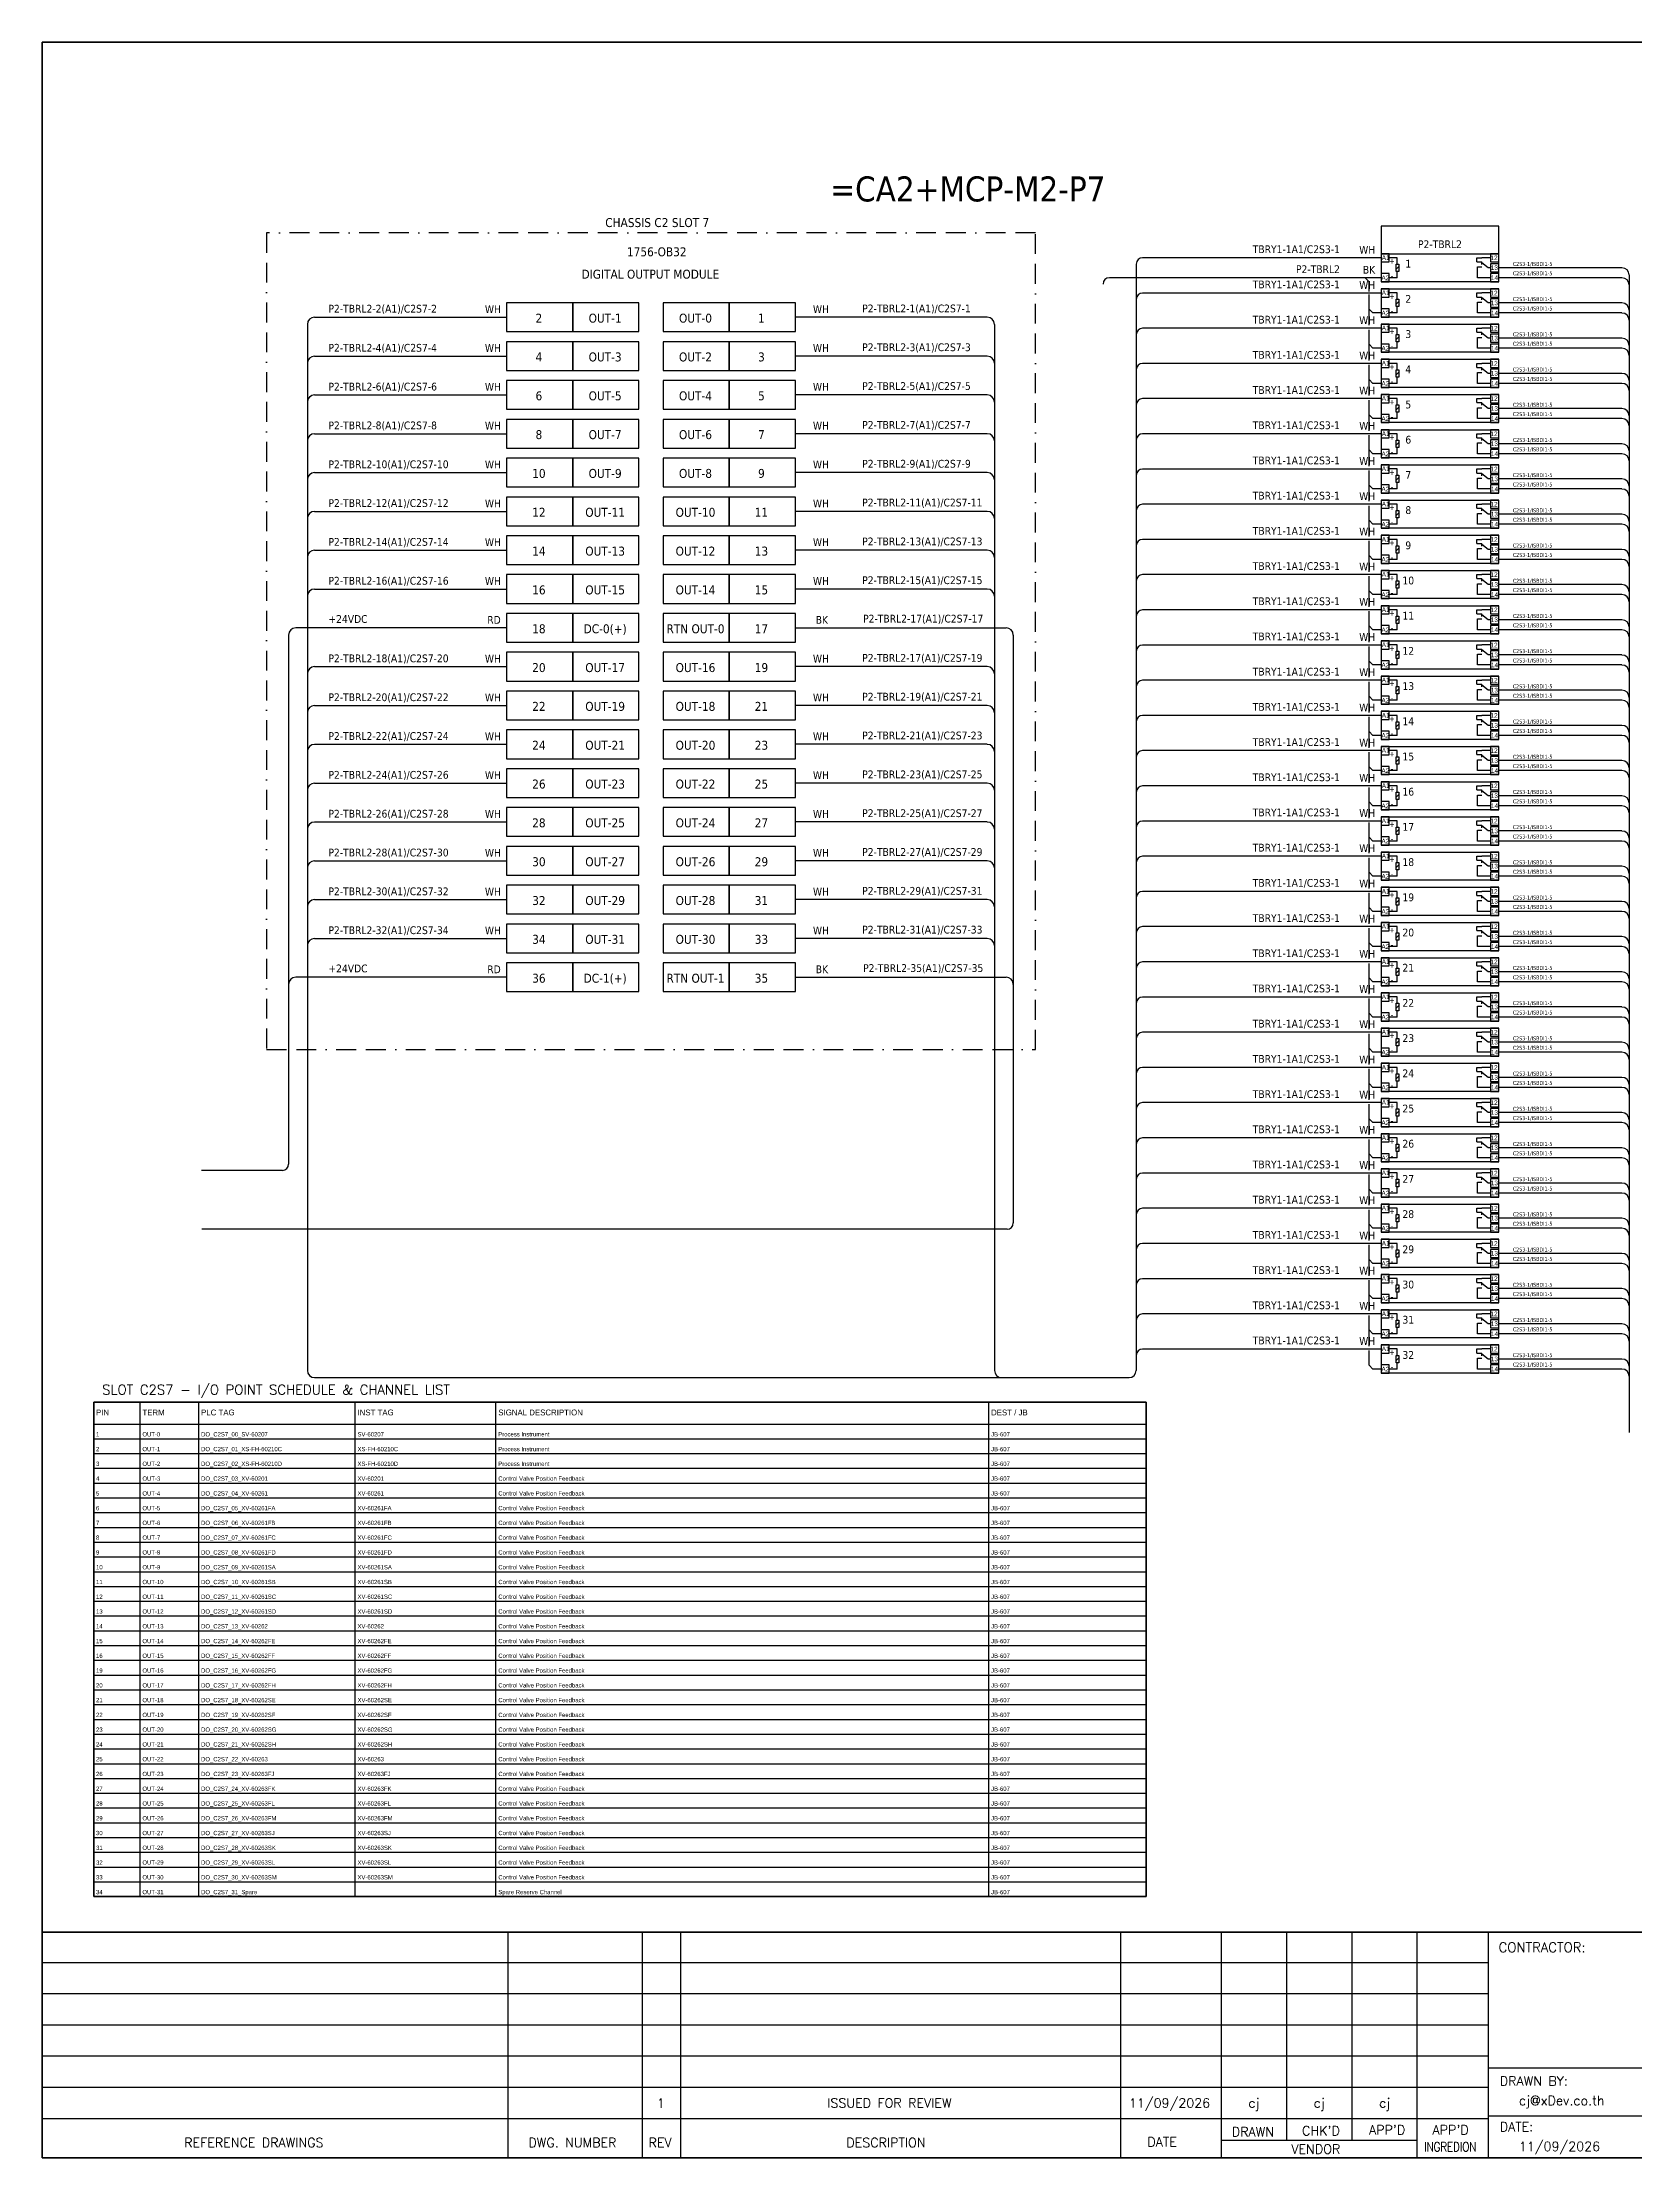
# Model space of a CAD drawing. Header units: metres. Extents: x 0 to 63893, y 0 to 18205.
# Drawn here: x 35000 to 37037, y 10800 to 13504 of the extents above; entities that cross this region are included whole.
import ezdxf
from ezdxf.enums import TextEntityAlignment as Align

# ---------------------------------------------------------------- set-up
doc = ezdxf.new("R2010")
doc.units = ezdxf.units.M
doc.linetypes.add('BORDERX2', pattern=[88.9, 25.4, -12.7, 25.4, -12.7, 0, -12.7])
for name, color, linetype in [('GT_1', 9, 'Continuous'), ('HELPPOINT', 7, 'Continuous'), ('MEMBER', 7, 'Continuous'), ('x01001-FrameArea', 2, 'BORDERX2')]:
    doc.layers.add(name, color=color, linetype=linetype)
doc.layers.add('IE-EQUIP', color=253, linetype='Continuous', lineweight=25)
doc.layers.add('IE-WIRE', color=7, linetype='Continuous', lineweight=25)
doc.styles.add('HTX11', font='O8111901')
doc.styles.add('ROMANS', font='romans.shx', dxfattribs={"width": 0.85, "height": 25})
doc.styles.add('Tahoma', font='txt')

# ---------------------------------------------------------------- blocks, each defined once
blk = doc.blocks.new('xRY-SPDT-1')
at = {"color": 1, "ltscale": 25.4}
for p, q in [((0, 0), (0, -10.5)), ((10.4, 0), (0, 0)), ((0, 0), (150.3, 0)), ((0, 0), (0, -36)), ((10.4, -10.5), (10.4, 0)), ((140, 0), (140, -10.5)), ((150.3, 0), (140, 0)), ((150.3, -36), (150.3, 0)), ((150.3, -10.5), (150.3, 0)), ((150.3, -36), (150.3, 0)), ((0, -10.5), (10.4, -10.5)), ((0, -25.5), (0, -36)), ((10.4, -25.5), (0, -25.5)), ((20.7, -5.2), (10.4, -5.2)), ((10.4, -36), (10.4, -25.5)), ((22.8, -16.3), (19.4, -19.7)), ((20.7, -13.3), (20.7, -5.2)), ((20.7, -30.8), (20.7, -22.7)), ((122.2, -10.4), (122.2, -5.2)), ((122.2, -5.2), (128.9, -5.2)), ((122.2, -10.4), (128.9, -10.4)), ((123.2, -30.8), (123.2, -17)), ((123.2, -17), (128.9, -17)), ((140, -5.2), (128.9, -5.2)), ((128.9, -13.8), (128.9, -10.4)), ((136.9, -18), (128.9, -11.6)), ((140, -18), (136.9, -18)), ((140, -10.5), (150.3, -10.5)), ((140, -12.8), (140, -23.3)), ((150.3, -12.8), (140, -12.8)), ((140, -23.3), (150.3, -23.3)), ((140, -25.5), (140, -36)), ((150.3, -25.5), (140, -25.5)), ((150.3, -23.3), (150.3, -12.8)), ((150.3, -36), (150.3, -25.5)), ((0, -36), (10.4, -36)), ((150.3, -36), (0, -36)), ((20.7, -30.8), (10.4, -30.8)), ((140, -30.8), (123.2, -30.8)), ((140, -36), (150.3, -36))]:
    blk.add_line(p, q, dxfattribs=at)
blk.add_lwpolyline([(22.8, -22.7), (19.4, -22.7), (19.4, -13.3), (22.8, -13.3)], close=True, dxfattribs=at)
at = {"color": 1}
for s, p in [('A1', (5.8, -5)), ('12', (144.4, -5.3)), ('13', (144.8, -17.9)), ('A2', (5.4, -30.9)), ('14', (145, -30.8))]:
    blk.add_text(s, height=5.91, dxfattribs=at).set_placement(p, align=Align.MIDDLE_CENTER)
at = {"color": 1, "style": 'Tahoma'}
for s, p in [('+', (13.9, -9.3)), ('+', (13.9, -9.3)), ('-', (13.9, -28.2))]:
    blk.add_text(s, height=6.84, dxfattribs=at).set_placement(p, align=Align.MIDDLE_CENTER)
blk = doc.blocks.new('*U222')
at = {"layer": 'x01001-FrameArea'}
blk.add_blockref('xRY-SPDT-1', (-75.2, 18), dxfattribs=at)
blk = doc.blocks.new('*U232')
at = {"layer": 'x01001-FrameArea', "color": 0, "linetype": 'ByBlock', "lineweight": -2, "transparency": 16777216}
for p in [(0, 0), (0, -45), (0, -90), (0, -135), (0, -180), (0, -225), (0, -270), (0, -315), (0, -360), (0, -405), (0, -450), (0, -495), (0, -540), (0, -585), (0, -630), (0, -675), (0, -720), (0, -765), (0, -810), (0, -855), (0, -900), (0, -945), (0, -990), (0, -1035), (0, -1080), (0, -1125), (0, -1170), (0, -1215), (0, -1260), (0, -1305), (0, -1350), (0, -1395)]:
    blk.add_blockref('*U222', p, dxfattribs=at)
blk = doc.blocks.new('*U322')
at = {"color": 4, "style": 'Tahoma'}
for s, height, p in [('TBRY1-1A1/C2S3-1', 9.949, (36.2, -4.1)), ('WH', 9.95, (81.3, -4.8))]:
    blk.add_text(s, height=height, dxfattribs=at).set_placement(p, align=Align.RIGHT)
blk = doc.blocks.new('*U332')
at = {"layer": 'x01001-FrameArea', "color": 0, "linetype": 'ByBlock', "lineweight": -2, "transparency": 16777216}
for p in [(0, 0), (0, -45), (0, -90), (0, -135), (0, -180), (0, -225), (0, -270), (0, -315), (0, -360), (0, -405), (0, -450), (0, -495), (0, -540), (0, -585), (0, -630), (0, -675), (0, -720), (0, -765), (0, -810), (0, -855), (0, -900), (0, -945), (0, -990), (0, -1035), (0, -1080), (0, -1125), (0, -1170), (0, -1215), (0, -1260), (0, -1305), (0, -1350), (0, -1395)]:
    blk.add_blockref('*U322', p, dxfattribs=at)
blk = doc.blocks.new('*U362')
at = {"layer": 'IE-WIRE', "color": 4, "ltscale": 25.4}
for p, q in [((74.2, 7.2), (-83.4, 7.2)), ((74.2, -5.6), (-83.4, -5.6))]:
    blk.add_line(p, q, dxfattribs=at)
for centre in [(74.2, -2), (74.2, -14.8)]:
    blk.add_arc(centre, 9.17, 0, 90, dxfattribs=at)
at = {"color": 4, "style": 'Tahoma'}
for p in [(-65.4, 9.6), (-65.4, -2.4)]:
    blk.add_text('C2S3-1/ISBDI1-5', height=4.974, dxfattribs=at).set_placement(p)
blk = doc.blocks.new('*U372')
at = {"layer": 'x01001-FrameArea', "color": 0, "linetype": 'ByBlock', "lineweight": -2, "transparency": 16777216}
for p in [(0, 0), (0, -45), (0, -90), (0, -135), (0, -180), (0, -225), (0, -270), (0, -315), (0, -360), (0, -405), (0, -450), (0, -495), (0, -540), (0, -585), (0, -630), (0, -675), (0, -720), (0, -765), (0, -810), (0, -855), (0, -900), (0, -945), (0, -990), (0, -1035), (0, -1080), (0, -1125), (0, -1170), (0, -1215), (0, -1260), (0, -1305), (0, -1350), (0, -1395)]:
    blk.add_blockref('*U362', p, dxfattribs=at)
blk = doc.blocks.new('BLK_C2S7')
for p, q in [((1691.3, 2403.2), (1696.3, 2398.2)), ((1696.3, 2385.8), (1696.3, 2398.2)), ((1696.3, 2342.5), (1696.3, 2381.8)), ((1701.3, 2358.2), (1696.3, 2363.2)), ((1711.7, 2358.2), (1701.3, 2358.2)), ((1696.3, 2297.5), (1696.3, 2336.8)), ((1701.3, 2313.2), (1696.3, 2318.2)), ((1711.7, 2313.2), (1701.3, 2313.2)), ((1696.3, 2252.5), (1696.3, 2291.8)), ((1701.3, 2268.2), (1696.3, 2273.2)), ((1696.3, 2207.5), (1696.3, 2246.8)), ((1711.7, 2268.2), (1701.3, 2268.2)), ((1701.3, 2223.2), (1696.3, 2228.2)), ((1711.7, 2223.2), (1701.3, 2223.2)), ((1696.3, 2162.5), (1696.3, 2201.8)), ((1701.3, 2178.2), (1696.3, 2183.2)), ((1711.7, 2178.2), (1701.3, 2178.2)), ((1696.3, 2117.5), (1696.3, 2156.8)), ((1701.3, 2133.2), (1696.3, 2138.2)), ((1696.3, 2072.5), (1696.3, 2111.8)), ((1711.7, 2133.2), (1701.3, 2133.2)), ((1701.3, 2088.2), (1696.3, 2093.2)), ((1711.7, 2088.2), (1701.3, 2088.2)), ((1696.3, 2027.5), (1696.3, 2066.8)), ((1701.3, 2043.2), (1696.3, 2048.2)), ((1711.7, 2043.2), (1701.3, 2043.2)), ((1696.3, 1982.5), (1696.3, 2021.8)), ((1701.3, 1998.2), (1696.3, 2003.2)), ((1696.3, 1937.5), (1696.3, 1976.8)), ((1711.7, 1998.2), (1701.3, 1998.2)), ((1701.3, 1953.2), (1696.3, 1958.2)), ((1711.7, 1953.2), (1701.3, 1953.2)), ((1696.3, 1892.5), (1696.3, 1931.8)), ((1701.3, 1908.2), (1696.3, 1913.2)), ((1711.7, 1908.2), (1701.3, 1908.2)), ((1696.3, 1847.5), (1696.3, 1886.8)), ((1701.3, 1863.2), (1696.3, 1868.2)), ((1696.3, 1802.5), (1696.3, 1841.8)), ((1711.7, 1863.2), (1701.3, 1863.2)), ((1701.3, 1818.2), (1696.3, 1823.2)), ((1711.7, 1818.2), (1701.3, 1818.2)), ((1696.3, 1757.5), (1696.3, 1796.8)), ((1701.3, 1773.2), (1696.3, 1778.2)), ((1711.7, 1773.2), (1701.3, 1773.2)), ((1696.3, 1712.5), (1696.3, 1751.8)), ((1701.3, 1728.2), (1696.3, 1733.2)), ((1696.3, 1667.5), (1696.3, 1706.8)), ((1711.7, 1728.2), (1701.3, 1728.2)), ((1701.3, 1683.2), (1696.3, 1688.2)), ((1711.7, 1683.2), (1701.3, 1683.2)), ((1696.3, 1622.5), (1696.3, 1661.8)), ((1701.3, 1638.2), (1696.3, 1643.2)), ((1711.7, 1638.2), (1701.3, 1638.2)), ((1696.3, 1577.5), (1696.3, 1616.8)), ((1701.3, 1593.2), (1696.3, 1598.2)), ((1696.3, 1532.5), (1696.3, 1571.8)), ((1711.7, 1593.2), (1701.3, 1593.2)), ((1701.3, 1548.2), (1696.3, 1553.2)), ((1711.7, 1548.2), (1701.3, 1548.2)), ((1696.3, 1487.5), (1696.3, 1526.8)), ((1701.3, 1503.2), (1696.3, 1508.2)), ((1711.7, 1503.2), (1701.3, 1503.2)), ((1696.3, 1442.5), (1696.3, 1481.8)), ((1701.3, 1458.2), (1696.3, 1463.2)), ((1696.3, 1397.5), (1696.3, 1436.8)), ((1711.7, 1458.2), (1701.3, 1458.2)), ((1701.3, 1413.2), (1696.3, 1418.2)), ((1711.7, 1413.2), (1701.3, 1413.2)), ((1696.3, 1352.5), (1696.3, 1391.8)), ((1701.3, 1368.2), (1696.3, 1373.2)), ((1711.7, 1368.2), (1701.3, 1368.2)), ((1696.3, 1307.5), (1696.3, 1346.8)), ((1701.3, 1323.2), (1696.3, 1328.2)), ((1696.3, 1262.5), (1696.3, 1301.8)), ((1711.7, 1323.2), (1701.3, 1323.2)), ((1701.3, 1278.2), (1696.3, 1283.2)), ((1711.7, 1278.2), (1701.3, 1278.2)), ((1696.3, 1217.5), (1696.3, 1256.8)), ((1701.3, 1233.2), (1696.3, 1238.2)), ((1711.7, 1233.2), (1701.3, 1233.2)), ((1696.3, 1172.5), (1696.3, 1211.8)), ((1701.3, 1188.2), (1696.3, 1193.2)), ((1696.3, 1127.5), (1696.3, 1166.8)), ((1711.7, 1188.2), (1701.3, 1188.2)), ((1701.3, 1143.2), (1696.3, 1148.2)), ((1711.7, 1143.2), (1701.3, 1143.2)), ((1696.3, 1082.5), (1696.3, 1121.8)), ((1701.3, 1098.2), (1696.3, 1103.2)), ((1711.7, 1098.2), (1701.3, 1098.2)), ((1696.3, 1037.5), (1696.3, 1076.8)), ((1701.3, 1053.2), (1696.3, 1058.2)), ((1696.3, 1013.2), (1696.3, 1031.8)), ((1711.7, 1053.2), (1701.3, 1053.2)), ((1701.3, 1008.2), (1696.3, 1013.2)), ((1711.7, 1008.2), (1701.3, 1008.2))]:
    blk.add_line(p, q)
at = {"color": 1, "ltscale": 25.4}
for p, q in [((593.4, 1955.7), (324, 1955.7)), ((314.9, 1946.5), (314.9, 1270))]:
    blk.add_line(p, q, dxfattribs=at)
at = {"color": 7}
for p, q in [((125, 333.8), (125, 965.9)), ((200, 333.8), (200, 965.9)), ((400, 333.8), (400, 965.9)), ((580, 333.8), (580, 965.9)), ((1210, 333.8), (1210, 965.9)), ((65.7, 937.9), (1411.5, 937.9))]:
    blk.add_line(p, q, dxfattribs=at)
at = {"color": 8}
for p, q in [((65.7, 919), (1411.5, 919)), ((65.7, 900.1), (1411.5, 900.1)), ((65.7, 881.3), (1411.5, 881.3)), ((65.7, 862.4), (1411.5, 862.4)), ((65.7, 843.5), (1411.5, 843.5)), ((65.7, 824.6), (1411.5, 824.6)), ((65.7, 805.8), (1411.5, 805.8)), ((65.7, 786.9), (1411.5, 786.9)), ((65.7, 768), (1411.5, 768)), ((65.7, 749.1), (1411.5, 749.1)), ((65.7, 730.2), (1411.5, 730.2)), ((65.7, 711.4), (1411.5, 711.4)), ((65.7, 692.5), (1411.5, 692.5)), ((65.7, 673.6), (1411.5, 673.6)), ((65.7, 654.7), (1411.5, 654.7)), ((65.7, 635.9), (1411.5, 635.9)), ((65.7, 617), (1411.5, 617)), ((65.7, 598.1), (1411.5, 598.1)), ((65.7, 579.2), (1411.5, 579.2)), ((65.7, 560.3), (1411.5, 560.3)), ((65.7, 541.5), (1411.5, 541.5)), ((65.7, 522.6), (1411.5, 522.6)), ((65.7, 503.7), (1411.5, 503.7)), ((65.7, 484.8), (1411.5, 484.8)), ((65.7, 465.9), (1411.5, 465.9)), ((65.7, 447.1), (1411.5, 447.1)), ((65.7, 428.2), (1411.5, 428.2)), ((65.7, 409.3), (1411.5, 409.3)), ((65.7, 390.4), (1411.5, 390.4)), ((65.7, 371.6), (1411.5, 371.6)), ((65.7, 352.7), (1411.5, 352.7))]:
    blk.add_line(p, q, dxfattribs=at)
at = {"color": 4, "ltscale": 25.4}
blk.add_lwpolyline([(1711.7, 2434), (1862, 2434), (1862, 2469.2), (1711.7, 2469.2)], close=True, dxfattribs=at)
blk.add_lwpolyline([(65.7, 965.9), (1411.5, 965.9), (1411.5, 333.8), (65.7, 333.8)], close=True)
at = {"color": 7}
blk.add_lwpolyline([(65.7, 333.8), (1411.5, 333.8), (1411.5, 965.9), (65.7, 965.9), (65.7, 333.8)], dxfattribs=at)
at = {"color": 1, "ltscale": 25.4}
blk.add_arc((324, 1946.5), 9.14, 90, 180, dxfattribs=at)
at = {"layer": 'GT_1', "color": 4}
for p, q in [((595.4, 0), (595.4, 288.2)), ((767.3, 0), (767.3, 288.2)), ((816.4, 0), (816.4, 288.2)), ((1379.1, 0), (1379.1, 288.2)), ((1507.4, 0), (1507.4, 288.2)), ((1591, 21.8), (1591, 288.2)), ((1674.5, 21.8), (1674.5, 288.2)), ((1757.8, 0), (1757.8, 288.2)), ((1848.8, 0), (1848.8, 288.2)), ((1848.8, 249.3), (0, 249.3)), ((1848.8, 209.5), (0, 209.5)), ((1848.8, 169.6), (0, 169.6)), ((1848.8, 129.7), (0, 129.7)), ((2635.8, 114.3), (1848.8, 114.3)), ((1848.8, 89.7), (0, 89.7)), ((1848.7, 49.8), (0, 49.8)), ((2635.8, 52.9), (1848.8, 52.9)), ((1757.8, 21.8), (1507.4, 21.8))]:
    blk.add_line(p, q, dxfattribs=at)
at = {"layer": 'HELPPOINT', "color": 4, "lineweight": 35}
for p, q in [((0, 0), (0, 2704.2)), ((0, 2704.2), (3893.3, 2704.2)), ((0, 0), (0, 2704.2)), ((0, 2704.2), (3893.3, 2704.2)), ((3893.3, 0), (0, 0)), ((3893.3, 0), (0, 0))]:
    blk.add_line(p, q, dxfattribs=at)
at = {"layer": 'IE-EQUIP', "linetype": 'Continuous', "ltscale": 25.4}
for points in [[(593.4, 2334.4), (678.1, 2334.4), (678.1, 2371.1), (593.4, 2371.1)], [(678.1, 2334.4), (762.7, 2334.4), (762.7, 2371.1), (678.1, 2371.1)], [(793.6, 2334.4), (878.2, 2334.4), (878.2, 2371.1), (793.6, 2371.1)], [(878.2, 2334.4), (962.9, 2334.4), (962.9, 2371.1), (878.2, 2371.1)], [(593.4, 2284.8), (678.1, 2284.8), (678.1, 2321.5), (593.4, 2321.5)], [(678.1, 2284.8), (762.7, 2284.8), (762.7, 2321.5), (678.1, 2321.5)], [(793.6, 2284.8), (878.2, 2284.8), (878.2, 2321.5), (793.6, 2321.5)], [(878.2, 2284.8), (962.9, 2284.8), (962.9, 2321.5), (878.2, 2321.5)], [(593.4, 2235.1), (678.1, 2235.1), (678.1, 2271.8), (593.4, 2271.8)], [(678.1, 2235.1), (762.7, 2235.1), (762.7, 2271.8), (678.1, 2271.8)], [(793.6, 2235.1), (878.2, 2235.1), (878.2, 2271.8), (793.6, 2271.8)], [(878.2, 2235.1), (962.9, 2235.1), (962.9, 2271.8), (878.2, 2271.8)], [(593.4, 2185.5), (678.1, 2185.5), (678.1, 2222.2), (593.4, 2222.2)], [(678.1, 2185.5), (762.7, 2185.5), (762.7, 2222.2), (678.1, 2222.2)], [(793.6, 2185.5), (878.2, 2185.5), (878.2, 2222.2), (793.6, 2222.2)], [(878.2, 2185.5), (962.9, 2185.5), (962.9, 2222.2), (878.2, 2222.2)], [(593.4, 2135.9), (678.1, 2135.9), (678.1, 2172.6), (593.4, 2172.6)], [(678.1, 2135.9), (762.7, 2135.9), (762.7, 2172.6), (678.1, 2172.6)], [(793.6, 2135.9), (878.2, 2135.9), (878.2, 2172.6), (793.6, 2172.6)], [(878.2, 2135.9), (962.9, 2135.9), (962.9, 2172.6), (878.2, 2172.6)], [(593.4, 2086.2), (678.1, 2086.2), (678.1, 2122.9), (593.4, 2122.9)], [(678.1, 2086.2), (762.7, 2086.2), (762.7, 2122.9), (678.1, 2122.9)], [(793.6, 2086.2), (878.2, 2086.2), (878.2, 2122.9), (793.6, 2122.9)], [(878.2, 2086.2), (962.9, 2086.2), (962.9, 2122.9), (878.2, 2122.9)], [(593.4, 2036.6), (678.1, 2036.6), (678.1, 2073.3), (593.4, 2073.3)], [(678.1, 2036.6), (762.7, 2036.6), (762.7, 2073.3), (678.1, 2073.3)], [(793.6, 2036.6), (878.2, 2036.6), (878.2, 2073.3), (793.6, 2073.3)], [(878.2, 2036.6), (962.9, 2036.6), (962.9, 2073.3), (878.2, 2073.3)], [(593.4, 1987), (678.1, 1987), (678.1, 2023.7), (593.4, 2023.7)], [(678.1, 1987), (762.7, 1987), (762.7, 2023.7), (678.1, 2023.7)], [(793.6, 1987), (878.2, 1987), (878.2, 2023.7), (793.6, 2023.7)], [(878.2, 1987), (962.9, 1987), (962.9, 2023.7), (878.2, 2023.7)], [(593.4, 1937.3), (678.1, 1937.3), (678.1, 1974), (593.4, 1974)], [(678.1, 1937.3), (762.7, 1937.3), (762.7, 1974), (678.1, 1974)], [(793.6, 1937.3), (878.2, 1937.3), (878.2, 1974), (793.6, 1974)], [(878.2, 1937.3), (962.9, 1937.3), (962.9, 1974), (878.2, 1974)], [(593.4, 1887.7), (678.1, 1887.7), (678.1, 1924.4), (593.4, 1924.4)], [(678.1, 1887.7), (762.7, 1887.7), (762.7, 1924.4), (678.1, 1924.4)], [(793.6, 1887.7), (878.2, 1887.7), (878.2, 1924.4), (793.6, 1924.4)], [(878.2, 1887.7), (962.9, 1887.7), (962.9, 1924.4), (878.2, 1924.4)], [(593.4, 1838.1), (678.1, 1838.1), (678.1, 1874.8), (593.4, 1874.8)], [(678.1, 1838.1), (762.7, 1838.1), (762.7, 1874.8), (678.1, 1874.8)], [(793.6, 1838.1), (878.2, 1838.1), (878.2, 1874.8), (793.6, 1874.8)], [(878.2, 1838.1), (962.9, 1838.1), (962.9, 1874.8), (878.2, 1874.8)], [(593.4, 1788.4), (678.1, 1788.4), (678.1, 1825.1), (593.4, 1825.1)], [(678.1, 1788.4), (762.7, 1788.4), (762.7, 1825.1), (678.1, 1825.1)], [(793.6, 1788.4), (878.2, 1788.4), (878.2, 1825.1), (793.6, 1825.1)], [(878.2, 1788.4), (962.9, 1788.4), (962.9, 1825.1), (878.2, 1825.1)], [(593.4, 1738.8), (678.1, 1738.8), (678.1, 1775.5), (593.4, 1775.5)], [(678.1, 1738.8), (762.7, 1738.8), (762.7, 1775.5), (678.1, 1775.5)], [(793.6, 1738.8), (878.2, 1738.8), (878.2, 1775.5), (793.6, 1775.5)], [(878.2, 1738.8), (962.9, 1738.8), (962.9, 1775.5), (878.2, 1775.5)], [(593.4, 1689.2), (678.1, 1689.2), (678.1, 1725.9), (593.4, 1725.9)], [(678.1, 1689.2), (762.7, 1689.2), (762.7, 1725.9), (678.1, 1725.9)], [(793.6, 1689.2), (878.2, 1689.2), (878.2, 1725.9), (793.6, 1725.9)], [(878.2, 1689.2), (962.9, 1689.2), (962.9, 1725.9), (878.2, 1725.9)], [(593.4, 1639.5), (678.1, 1639.5), (678.1, 1676.2), (593.4, 1676.2)], [(678.1, 1639.5), (762.7, 1639.5), (762.7, 1676.2), (678.1, 1676.2)], [(793.6, 1639.5), (878.2, 1639.5), (878.2, 1676.2), (793.6, 1676.2)], [(878.2, 1639.5), (962.9, 1639.5), (962.9, 1676.2), (878.2, 1676.2)], [(593.4, 1589.9), (678.1, 1589.9), (678.1, 1626.6), (593.4, 1626.6)], [(678.1, 1589.9), (762.7, 1589.9), (762.7, 1626.6), (678.1, 1626.6)], [(793.6, 1589.9), (878.2, 1589.9), (878.2, 1626.6), (793.6, 1626.6)], [(878.2, 1589.9), (962.9, 1589.9), (962.9, 1626.6), (878.2, 1626.6)], [(593.4, 1540.3), (678.1, 1540.3), (678.1, 1577), (593.4, 1577)], [(678.1, 1540.3), (762.7, 1540.3), (762.7, 1577), (678.1, 1577)], [(793.6, 1540.3), (878.2, 1540.3), (878.2, 1577), (793.6, 1577)], [(878.2, 1540.3), (962.9, 1540.3), (962.9, 1577), (878.2, 1577)], [(593.4, 1490.6), (678.1, 1490.6), (678.1, 1527.3), (593.4, 1527.3)], [(678.1, 1490.6), (762.7, 1490.6), (762.7, 1527.3), (678.1, 1527.3)], [(793.6, 1490.6), (878.2, 1490.6), (878.2, 1527.3), (793.6, 1527.3)], [(878.2, 1490.6), (962.9, 1490.6), (962.9, 1527.3), (878.2, 1527.3)]]:
    blk.add_lwpolyline(points, close=True, dxfattribs=at)
at = {"layer": 'IE-WIRE', "color": 4, "ltscale": 25.4}
for p, q in [((1398.6, 2420.7), (1398.6, 1006.3)), ((1711.7, 2428.7), (1406.6, 2428.7)), ((2028.8, 2406.8), (2028.8, 927.2)), ((1711.7, 2383.7), (1406.6, 2383.7)), ((348.1, 2352.7), (593.4, 2352.7)), ((1208.1, 2352.7), (962.9, 2352.7)), ((339, 2343.6), (339, 1006.3)), ((1217.3, 2343.6), (1217.3, 1006.3)), ((1711.7, 2338.7), (1406.6, 2338.7)), ((348.1, 2303.1), (593.4, 2303.1)), ((1208.1, 2303.1), (962.9, 2303.1)), ((1711.7, 2293.7), (1406.6, 2293.7)), ((348.1, 2253.5), (593.4, 2253.5)), ((1208.1, 2253.5), (962.9, 2253.5)), ((1711.7, 2248.7), (1406.6, 2248.7)), ((348.1, 2203.8), (593.4, 2203.8)), ((1208.1, 2203.8), (962.9, 2203.8)), ((1711.7, 2203.7), (1406.6, 2203.7)), ((348.1, 2154.2), (593.4, 2154.2)), ((1208.1, 2154.2), (962.9, 2154.2)), ((1711.7, 2158.7), (1406.6, 2158.7)), ((1711.7, 2113.7), (1406.6, 2113.7)), ((348.1, 2104.6), (593.4, 2104.6)), ((1208.1, 2104.6), (962.9, 2104.6)), ((1711.7, 2068.7), (1406.6, 2068.7)), ((348.1, 2055), (593.4, 2055)), ((1208.1, 2055), (962.9, 2055)), ((348.1, 2005.3), (593.4, 2005.3)), ((1208.1, 2005.3), (962.9, 2005.3)), ((1711.7, 2023.7), (1406.6, 2023.7)), ((1711.7, 1978.7), (1406.6, 1978.7)), ((1711.7, 1933.7), (1406.6, 1933.7)), ((348.1, 1906.1), (593.4, 1906.1)), ((1208.1, 1906.1), (962.9, 1906.1)), ((1711.7, 1888.7), (1406.6, 1888.7)), ((348.1, 1856.4), (593.4, 1856.4)), ((1208.1, 1856.4), (962.9, 1856.4)), ((1711.7, 1843.7), (1406.6, 1843.7)), ((348.1, 1806.8), (593.4, 1806.8)), ((1208.1, 1806.8), (962.9, 1806.8)), ((1711.7, 1798.7), (1406.6, 1798.7)), ((348.1, 1757.2), (593.4, 1757.2)), ((1208.1, 1757.2), (962.9, 1757.2)), ((1711.7, 1753.7), (1406.6, 1753.7)), ((348.1, 1707.5), (593.4, 1707.5)), ((1208.1, 1707.5), (962.9, 1707.5)), ((1711.7, 1708.7), (1406.6, 1708.7)), ((348.1, 1657.9), (593.4, 1657.9)), ((1208.1, 1657.9), (962.9, 1657.9)), ((1711.7, 1663.7), (1406.6, 1663.7)), ((348.1, 1608.3), (593.4, 1608.3)), ((1208.1, 1608.3), (962.9, 1608.3)), ((1711.7, 1618.7), (1406.6, 1618.7)), ((1711.7, 1573.7), (1406.6, 1573.7)), ((348.1, 1558.6), (593.4, 1558.6)), ((1208.1, 1558.6), (962.9, 1558.6)), ((1711.7, 1528.7), (1406.6, 1528.7)), ((1711.7, 1483.7), (1406.6, 1483.7)), ((1711.7, 1438.7), (1406.6, 1438.7)), ((1711.7, 1393.7), (1406.6, 1393.7)), ((1711.7, 1348.7), (1406.6, 1348.7)), ((1711.7, 1303.7), (1406.6, 1303.7)), ((1711.7, 1258.7), (1406.6, 1258.7)), ((1711.7, 1213.7), (1406.6, 1213.7)), ((1711.7, 1168.7), (1406.6, 1168.7)), ((1711.7, 1123.7), (1406.6, 1123.7)), ((1711.7, 1078.7), (1406.6, 1078.7)), ((1711.7, 1033.7), (1406.6, 1033.7))]:
    blk.add_line(p, q, dxfattribs=at)
at = {"layer": 'IE-WIRE', "ltscale": 25.4}
blk.add_line((1711.7, 2403.2), (1364.3, 2403.2), dxfattribs=at)
at = {"layer": 'IE-WIRE', "color": 7, "ltscale": 25.4}
for p, q in [((962.9, 1955.7), (1232.3, 1955.7)), ((1241.4, 1946.5), (1241.4, 1194.9)), ((962.9, 1509), (1232.3, 1509)), ((1233.4, 1186.9), (204.1, 1186.9))]:
    blk.add_line(p, q, dxfattribs=at)
at = {"layer": 'IE-WIRE', "color": 1, "ltscale": 25.4}
for p, q in [((593.4, 1509), (324, 1509)), ((306.9, 1262), (203.4, 1262))]:
    blk.add_line(p, q, dxfattribs=at)
at = {"layer": 'IE-WIRE', "color": 4}
blk.add_line((348.1, 997.2), (1389.4, 997.2), dxfattribs=at)
at = {"layer": 'IE-WIRE', "color": 4, "ltscale": 25.4}
for centre, radius, start, end in [((1406.6, 2420.7), 8, 90, 180), ((1406.6, 2375.7), 8, 90, 180), ((348.1, 2343.6), 9.17, 90, 180), ((1208.1, 2343.6), 9.17, 0, 90), ((1406.6, 2330.7), 8, 90, 180), ((348.1, 2293.9), 9.17, 90, 180), ((1208.1, 2293.9), 9.17, 0, 90), ((1406.6, 2285.7), 8, 90, 180), ((348.1, 2244.3), 9.17, 90, 180), ((1208.1, 2244.3), 9.17, 0, 90), ((1406.6, 2240.7), 8, 90, 180), ((348.1, 2194.7), 9.17, 90, 180), ((1208.1, 2194.7), 9.17, 0, 90), ((1406.6, 2195.7), 8, 90, 180), ((348.1, 2145), 9.17, 90, 180), ((1208.1, 2145), 9.17, 0, 90), ((1406.6, 2150.7), 8, 90, 180), ((1406.6, 2105.7), 8, 90, 180), ((348.1, 2095.4), 9.17, 90, 180), ((1208.1, 2095.4), 9.17, 0, 90), ((1406.6, 2060.7), 8, 90, 180), ((348.1, 2045.8), 9.17, 90, 180), ((1208.1, 2045.8), 9.17, 0, 90), ((348.1, 1996.1), 9.17, 90, 180), ((1208.1, 1996.1), 9.17, 0, 90), ((1406.6, 2015.7), 8, 90, 180), ((1406.6, 1970.7), 8, 90, 180), ((1406.6, 1925.7), 8, 90, 180), ((348.1, 1896.9), 9.17, 90, 180), ((1208.1, 1896.9), 9.17, 0, 90), ((1406.6, 1880.7), 8, 90, 180), ((348.1, 1847.2), 9.17, 90, 180), ((1208.1, 1847.2), 9.17, 0, 90), ((1406.6, 1835.7), 8, 90, 180), ((348.1, 1797.6), 9.17, 90, 180), ((1208.1, 1797.6), 9.17, 0, 90), ((1406.6, 1790.7), 8, 90, 180), ((348.1, 1748), 9.17, 90, 180), ((1208.1, 1748), 9.17, 0, 90), ((1406.6, 1745.7), 8, 90, 180), ((348.1, 1698.3), 9.17, 90, 180), ((1208.1, 1698.3), 9.17, 0, 90), ((1406.6, 1700.7), 8, 90, 180), ((348.1, 1648.7), 9.17, 90, 180), ((1208.1, 1648.7), 9.17, 0, 90), ((1406.6, 1655.7), 8, 90, 180), ((348.1, 1599.1), 9.17, 90, 180), ((1208.1, 1599.1), 9.17, 0, 90), ((1406.6, 1610.7), 8, 90, 180), ((1406.6, 1565.7), 8, 90, 180), ((348.1, 1549.4), 9.17, 90, 180), ((1208.1, 1549.4), 9.17, 0, 90), ((1406.6, 1520.7), 8, 90, 180), ((1406.6, 1475.7), 8, 90, 180), ((1406.6, 1430.7), 8, 90, 180), ((1406.6, 1385.7), 8, 90, 180), ((1406.6, 1340.7), 8, 90, 180), ((1406.6, 1295.7), 8, 90, 180), ((1406.6, 1250.7), 8, 90, 180), ((1406.6, 1205.7), 8, 90, 180), ((1406.6, 1160.7), 8, 90, 180), ((1406.6, 1115.7), 8, 90, 180), ((1406.6, 1070.7), 8, 90, 180), ((1406.6, 1025.7), 8, 90, 180)]:
    blk.add_arc(centre, radius, start, end, dxfattribs=at)
at = {"layer": 'IE-WIRE', "ltscale": 25.4}
blk.add_arc((1364.3, 2395.2), 8, 90, 180, dxfattribs=at)
at = {"layer": 'IE-WIRE', "color": 7, "ltscale": 25.4}
for centre, radius, start, end in [((1232.3, 1946.5), 9.14, 0, 90), ((1232.3, 1499.9), 9.14, 0, 90), ((1233.4, 1194.9), 8, 270, 360)]:
    blk.add_arc(centre, radius, start, end, dxfattribs=at)
at = {"layer": 'IE-WIRE', "color": 1, "ltscale": 25.4}
for centre, radius, start, end in [((324, 1499.9), 9.14, 90, 180), ((306.9, 1270), 8, 270, 0)]:
    blk.add_arc(centre, radius, start, end, dxfattribs=at)
at = {"layer": 'IE-WIRE', "color": 4}
for centre, start, end in [((348.1, 1006.3), 180, 270), ((1226.5, 1006.3), 180, 270), ((1389.4, 1006.3), 270, 0)]:
    blk.add_arc(centre, 9.14, start, end, dxfattribs=at)
at = {"layer": 'MEMBER', "color": 4, "lineweight": 35}
blk.add_line((0, 288.2), (3893.3, 288.2), dxfattribs=at)
blk.add_line((0, 288.2), (3893.3, 288.2), dxfattribs=at)
at = {"layer": 'x01001-FrameArea'}
blk.add_lwpolyline([(286.7, 1416.6), (1269.6, 1416.6), (1269.6, 2460.5), (286.7, 2460.5)], close=True, dxfattribs=at)
for name, p in [('*U332', (1622.8, 2438.8)), ('*U232', (1786.9, 2416)), ('*U372', (1945.4, 2408.8))]:
    blk.add_blockref(name, p, dxfattribs=at)
at = {"color": 2, "style": 'Tahoma'}
for s, height, p in [('=CA2+MCP-M2-P7', 32, (1183.4, 2516.8)), ('CHASSIS C2 SLOT 7', 11.441, (786.2, 2473.8)), ('1756-OB32', 11.44, (785.6, 2436.4)), ('DIGITAL OUTPUT MODULE', 11.441, (777.4, 2407.8)), ('2', 11.4, (634.9, 2351.6)), ('OUT-1', 11.44, (719.6, 2351.6)), ('OUT-0', 11.44, (835.1, 2351.6)), ('1', 11.4, (919.4, 2351.6)), ('4', 11.4, (634.9, 2302)), ('OUT-3', 11.44, (719.6, 2302)), ('OUT-2', 11.44, (835.1, 2302)), ('3', 11.4, (919.4, 2302)), ('6', 11.4, (634.9, 2252.3)), ('OUT-5', 11.44, (719.6, 2252.3)), ('OUT-4', 11.44, (835.1, 2252.3)), ('5', 11.4, (919.4, 2252.3)), ('8', 11.4, (634.9, 2202.7)), ('OUT-7', 11.44, (719.6, 2202.7)), ('OUT-6', 11.44, (835.1, 2202.7)), ('7', 11.4, (919.4, 2202.7)), ('10', 11.44, (634.9, 2153.1)), ('OUT-9', 11.44, (719.6, 2153.1)), ('OUT-8', 11.44, (835.1, 2153.1)), ('9', 11.4, (919.4, 2153.1)), ('12', 11.44, (634.9, 2103.4)), ('OUT-11', 11.44, (719.6, 2103.4)), ('OUT-10', 11.44, (835.1, 2103.4)), ('11', 11.44, (919.4, 2103.4)), ('14', 11.44, (634.9, 2053.8)), ('OUT-13', 11.44, (719.6, 2053.8)), ('OUT-12', 11.44, (835.1, 2053.8)), ('13', 11.44, (919.4, 2053.8)), ('16', 11.44, (634.9, 2004.2)), ('OUT-15', 11.44, (719.6, 2004.2)), ('OUT-14', 11.44, (835.1, 2004.2)), ('15', 11.44, (919.4, 2004.2)), ('18', 11.44, (634.9, 1954.5)), ('DC-0(+)', 11.44, (719.6, 1954.5)), ('RTN OUT-0', 11.44, (835.1, 1954.5)), ('17', 11.44, (919.4, 1954.5)), ('20', 11.44, (634.9, 1904.9)), ('OUT-17', 11.44, (719.6, 1904.9)), ('OUT-16', 11.44, (835.1, 1904.9)), ('19', 11.44, (919.4, 1904.9)), ('22', 11.44, (634.9, 1855.3)), ('OUT-19', 11.44, (719.6, 1855.3)), ('OUT-18', 11.44, (835.1, 1855.3)), ('21', 11.44, (919.4, 1855.3)), ('24', 11.44, (634.9, 1805.6)), ('OUT-21', 11.44, (719.6, 1805.6)), ('OUT-20', 11.44, (835.1, 1805.6)), ('23', 11.44, (919.4, 1805.6)), ('26', 11.44, (634.9, 1756)), ('OUT-23', 11.44, (719.6, 1756)), ('OUT-22', 11.44, (835.1, 1756)), ('25', 11.44, (919.4, 1756)), ('28', 11.44, (634.9, 1706.4)), ('OUT-25', 11.44, (719.6, 1706.4)), ('OUT-24', 11.44, (835.1, 1706.4)), ('27', 11.44, (919.4, 1706.4)), ('30', 11.44, (634.9, 1656.7)), ('OUT-27', 11.44, (719.6, 1656.7)), ('OUT-26', 11.44, (835.1, 1656.7)), ('29', 11.44, (919.4, 1656.7)), ('32', 11.44, (634.9, 1607.1)), ('OUT-29', 11.44, (719.6, 1607.1)), ('OUT-28', 11.44, (835.1, 1607.1)), ('31', 11.44, (919.4, 1607.1)), ('34', 11.44, (634.9, 1557.5)), ('OUT-31', 11.44, (719.6, 1557.5)), ('OUT-30', 11.44, (835.1, 1557.5)), ('33', 11.44, (919.4, 1557.5)), ('36', 11.44, (634.9, 1507.8)), ('DC-1(+)', 11.44, (719.6, 1507.8)), ('RTN OUT-1', 11.44, (835.1, 1507.8)), ('35', 11.44, (919.4, 1507.8))]:
    blk.add_text(s, height=height, dxfattribs=at).set_placement(p, align=Align.MIDDLE_CENTER)
at = {"color": 4, "style": 'Tahoma'}
for s, p in [('P2-TBRL2', (1786.9, 2446.1)), ('1', (1746.4, 2421.2)), ('2', (1746.4, 2376.2)), ('3', (1746.4, 2331.2)), ('4', (1746.4, 2286.2)), ('5', (1746.4, 2241.2)), ('6', (1746.4, 2196.2)), ('7', (1746.4, 2151.2)), ('8', (1746.4, 2106.2)), ('9', (1746.4, 2061.2)), ('10', (1746.4, 2016.2)), ('11', (1746.4, 1971.2)), ('12', (1746.4, 1926.2)), ('13', (1746.4, 1881.2)), ('14', (1746.4, 1836.2)), ('15', (1746.4, 1791.2)), ('16', (1746.4, 1746.2)), ('17', (1746.4, 1701.2)), ('18', (1746.4, 1656.2)), ('19', (1746.4, 1611.2)), ('20', (1746.4, 1566.2)), ('21', (1746.4, 1521.2)), ('22', (1746.4, 1476.2)), ('23', (1746.4, 1431.2)), ('24', (1746.4, 1386.2)), ('25', (1746.4, 1341.2)), ('26', (1746.4, 1296.2)), ('27', (1746.4, 1251.2)), ('28', (1746.4, 1206.2)), ('29', (1746.4, 1161.2)), ('30', (1746.4, 1116.2)), ('31', (1746.4, 1071.2)), ('32', (1746.4, 1026.2))]:
    blk.add_text(s, height=9.95, dxfattribs=at).set_placement(p, align=Align.MIDDLE_CENTER)
at = {"style": 'Tahoma'}
for s, p in [('P2-TBRL2', (1659, 2409.2)), ('BK', (1704.1, 2408.5))]:
    blk.add_text(s, height=9.95, dxfattribs=at).set_placement(p, align=Align.RIGHT)
at = {"color": 4, "style": 'Tahoma'}
for s, height, p in [('P2-TBRL2-2(A1)/C2S7-2', 9.949, (365.8, 2358.7)), ('WH', 9.95, (565.9, 2358)), ('WH', 9.95, (985.3, 2358)), ('P2-TBRL2-1(A1)/C2S7-1', 9.949, (1048.3, 2359)), ('P2-TBRL2-4(A1)/C2S7-4', 9.949, (365.8, 2308.7)), ('WH', 9.95, (565.9, 2308.4)), ('WH', 9.95, (985.3, 2308.4)), ('P2-TBRL2-3(A1)/C2S7-3', 9.949, (1048.3, 2309.4)), ('P2-TBRL2-6(A1)/C2S7-6', 9.949, (365.8, 2259.1)), ('WH', 9.95, (565.9, 2258.7)), ('WH', 9.95, (985.3, 2258.7)), ('P2-TBRL2-5(A1)/C2S7-5', 9.949, (1048.3, 2259.8)), ('P2-TBRL2-8(A1)/C2S7-8', 9.949, (365.8, 2209.5)), ('WH', 9.95, (565.9, 2209.1)), ('WH', 9.95, (985.3, 2209.1)), ('P2-TBRL2-7(A1)/C2S7-7', 9.949, (1048.3, 2210.1)), ('P2-TBRL2-10(A1)/C2S7-10', 9.949, (365.8, 2159.8)), ('WH', 9.95, (565.9, 2159.5)), ('WH', 9.95, (985.3, 2159.5)), ('P2-TBRL2-9(A1)/C2S7-9', 9.949, (1048.3, 2160.5)), ('P2-TBRL2-12(A1)/C2S7-12', 9.949, (365.8, 2110.2)), ('WH', 9.95, (565.9, 2109.8)), ('WH', 9.95, (985.3, 2109.8)), ('P2-TBRL2-11(A1)/C2S7-11', 9.949, (1048.3, 2110.9)), ('P2-TBRL2-14(A1)/C2S7-14', 9.949, (365.8, 2060.6)), ('WH', 9.95, (565.9, 2060.2)), ('WH', 9.95, (985.3, 2060.2)), ('P2-TBRL2-13(A1)/C2S7-13', 9.949, (1048.3, 2061.2)), ('P2-TBRL2-16(A1)/C2S7-16', 9.949, (365.8, 2010.9)), ('WH', 9.95, (565.9, 2010.6)), ('WH', 9.95, (985.3, 2010.6)), ('P2-TBRL2-15(A1)/C2S7-15', 9.949, (1048.3, 2011.6)), ('P2-TBRL2-18(A1)/C2S7-20', 9.949, (365.8, 1911.7)), ('WH', 9.95, (565.9, 1911.3)), ('WH', 9.95, (985.3, 1911.3)), ('P2-TBRL2-17(A1)/C2S7-19', 9.949, (1048.3, 1912.3)), ('P2-TBRL2-20(A1)/C2S7-22', 9.949, (365.8, 1862)), ('WH', 9.95, (565.9, 1861.7)), ('WH', 9.95, (985.3, 1861.7)), ('P2-TBRL2-19(A1)/C2S7-21', 9.949, (1048.3, 1862.7)), ('P2-TBRL2-22(A1)/C2S7-24', 9.949, (365.8, 1812.4)), ('WH', 9.95, (565.9, 1812)), ('WH', 9.95, (985.3, 1812)), ('P2-TBRL2-21(A1)/C2S7-23', 9.949, (1048.3, 1813.1)), ('P2-TBRL2-24(A1)/C2S7-26', 9.949, (365.8, 1762.8)), ('WH', 9.95, (565.9, 1762.4)), ('WH', 9.95, (985.3, 1762.4)), ('P2-TBRL2-23(A1)/C2S7-25', 9.949, (1048.3, 1763.4)), ('P2-TBRL2-26(A1)/C2S7-28', 9.949, (365.8, 1713.1)), ('WH', 9.95, (565.9, 1712.8)), ('WH', 9.95, (985.3, 1712.8)), ('P2-TBRL2-25(A1)/C2S7-27', 9.949, (1048.3, 1713.8)), ('P2-TBRL2-28(A1)/C2S7-30', 9.949, (365.8, 1663.5)), ('WH', 9.95, (565.9, 1663.1)), ('WH', 9.95, (985.3, 1663.1)), ('P2-TBRL2-27(A1)/C2S7-29', 9.949, (1048.3, 1664.2)), ('P2-TBRL2-30(A1)/C2S7-32', 9.949, (365.8, 1613.9)), ('WH', 9.95, (565.9, 1613.5)), ('WH', 9.95, (985.3, 1613.5)), ('P2-TBRL2-29(A1)/C2S7-31', 9.949, (1048.3, 1614.5)), ('P2-TBRL2-32(A1)/C2S7-34', 9.949, (365.8, 1564.2)), ('WH', 9.95, (565.9, 1563.9)), ('WH', 9.95, (985.3, 1563.9)), ('P2-TBRL2-31(A1)/C2S7-33', 9.949, (1048.3, 1564.9))]:
    blk.add_text(s, height=height, dxfattribs=at).set_placement(p)
at = {"color": 1, "style": 'Tahoma'}
for s, p in [('+24VDC', (365.8, 1962)), ('RD', (568.9, 1960.9)), ('+24VDC', (365.8, 1515.3)), ('RD', (568.9, 1514.2))]:
    blk.add_text(s, height=9.95, dxfattribs=at).set_placement(p)
at = {"color": 7, "style": 'Tahoma'}
for s, height, p in [('BK', 9.95, (988.8, 1960.9)), ('P2-TBRL2-17(A1)/C2S7-17', 9.949, (1049.4, 1962.5)), ('BK', 9.95, (988.8, 1514.2)), ('P2-TBRL2-35(A1)/C2S7-35', 9.949, (1049.4, 1515.8))]:
    blk.add_text(s, height=height, dxfattribs=at).set_placement(p)
at = {"color": 3}
for s, p in [('PIN', (68.7, 948.9)), ('TERM', (128, 948.9)), ('PLC TAG', (203, 948.9)), ('INST TAG', (403, 948.9)), ('SIGNAL DESCRIPTION', (583, 948.9)), ('DEST / JB', (1213, 948.9))]:
    blk.add_text(s, height=7.5, dxfattribs=at).set_placement(p)
at = {"color": 7}
for s, p in [('1', (68.7, 922)), ('OUT-0', (128, 922)), ('DO_C2S7_00_SV-60207', (203, 922)), ('SV-60207', (403, 922)), ('Process Instrument', (583, 922)), ('JB-607', (1213, 922)), ('2', (68.7, 903.1)), ('OUT-1', (128, 903.1)), ('DO_C2S7_01_XS-FH-60210C', (203, 903.1)), ('XS-FH-60210C', (403, 903.1)), ('Process Instrument', (583, 903.1)), ('JB-607', (1213, 903.1)), ('4', (68.7, 865.4)), ('3', (68.7, 884.3)), ('OUT-2', (128, 884.3)), ('OUT-3', (128, 865.4)), ('DO_C2S7_02_XS-FH-60210D', (203, 884.3)), ('DO_C2S7_03_XV-60201', (203, 865.4)), ('XS-FH-60210D', (403, 884.3)), ('XV-60201', (403, 865.4)), ('Control Valve Position Feedback', (583, 865.4)), ('Process Instrument', (583, 884.3)), ('JB-607', (1213, 884.3)), ('JB-607', (1213, 865.4)), ('5', (68.7, 846.5)), ('OUT-4', (128, 846.5)), ('DO_C2S7_04_XV-60261', (203, 846.5)), ('XV-60261', (403, 846.5)), ('Control Valve Position Feedback', (583, 846.5)), ('JB-607', (1213, 846.5)), ('6', (68.7, 827.6)), ('7', (68.7, 808.8)), ('OUT-5', (128, 827.6)), ('OUT-6', (128, 808.8)), ('DO_C2S7_05_XV-60261FA', (203, 827.6)), ('DO_C2S7_06_XV-60261FB', (203, 808.8)), ('XV-60261FA', (403, 827.6)), ('XV-60261FB', (403, 808.8)), ('Control Valve Position Feedback', (583, 827.6)), ('Control Valve Position Feedback', (583, 808.8)), ('JB-607', (1213, 827.6)), ('JB-607', (1213, 808.8)), ('8', (68.7, 789.9)), ('OUT-7', (128, 789.9)), ('DO_C2S7_07_XV-60261FC', (203, 789.9)), ('XV-60261FC', (403, 789.9)), ('Control Valve Position Feedback', (583, 789.9)), ('JB-607', (1213, 789.9)), ('9', (68.7, 771)), ('10', (68.7, 752.1)), ('OUT-8', (128, 771)), ('OUT-9', (128, 752.1)), ('DO_C2S7_08_XV-60261FD', (203, 771)), ('DO_C2S7_09_XV-60261SA', (203, 752.1)), ('XV-60261FD', (403, 771)), ('XV-60261SA', (403, 752.1)), ('Control Valve Position Feedback', (583, 771)), ('Control Valve Position Feedback', (583, 752.1)), ('JB-607', (1213, 771)), ('JB-607', (1213, 752.1)), ('11', (68.7, 733.2)), ('OUT-10', (128, 733.2)), ('DO_C2S7_10_XV-60261SB', (203, 733.2)), ('XV-60261SB', (403, 733.2)), ('Control Valve Position Feedback', (583, 733.2)), ('JB-607', (1213, 733.2)), ('12', (68.7, 714.4)), ('OUT-11', (128, 714.4)), ('DO_C2S7_11_XV-60261SC', (203, 714.4)), ('XV-60261SC', (403, 714.4)), ('Control Valve Position Feedback', (583, 714.4)), ('JB-607', (1213, 714.4)), ('13', (68.7, 695.5)), ('14', (68.7, 676.6)), ('OUT-12', (128, 695.5)), ('OUT-13', (128, 676.6)), ('DO_C2S7_12_XV-60261SD', (203, 695.5)), ('DO_C2S7_13_XV-60262', (203, 676.6)), ('XV-60261SD', (403, 695.5)), ('XV-60262', (403, 676.6)), ('Control Valve Position Feedback', (583, 695.5)), ('Control Valve Position Feedback', (583, 676.6)), ('JB-607', (1213, 695.5)), ('JB-607', (1213, 676.6)), ('15', (68.7, 657.7)), ('OUT-14', (128, 657.7)), ('DO_C2S7_14_XV-60262FE', (203, 657.7)), ('XV-60262FE', (403, 657.7)), ('Control Valve Position Feedback', (583, 657.7)), ('JB-607', (1213, 657.7)), ('16', (68.7, 638.9)), ('19', (68.7, 620)), ('OUT-15', (128, 638.9)), ('OUT-16', (128, 620)), ('DO_C2S7_15_XV-60262FF', (203, 638.9)), ('DO_C2S7_16_XV-60262FG', (203, 620)), ('XV-60262FF', (403, 638.9)), ('XV-60262FG', (403, 620)), ('Control Valve Position Feedback', (583, 638.9)), ('Control Valve Position Feedback', (583, 620)), ('JB-607', (1213, 638.9)), ('JB-607', (1213, 620)), ('20', (68.7, 601.1)), ('OUT-17', (128, 601.1)), ('DO_C2S7_17_XV-60262FH', (203, 601.1)), ('XV-60262FH', (403, 601.1)), ('Control Valve Position Feedback', (583, 601.1)), ('JB-607', (1213, 601.1)), ('21', (68.7, 582.2)), ('22', (68.7, 563.3)), ('OUT-18', (128, 582.2)), ('OUT-19', (128, 563.3)), ('DO_C2S7_18_XV-60262SE', (203, 582.2)), ('DO_C2S7_19_XV-60262SF', (203, 563.3)), ('XV-60262SE', (403, 582.2)), ('XV-60262SF', (403, 563.3)), ('Control Valve Position Feedback', (583, 582.2)), ('Control Valve Position Feedback', (583, 563.3)), ('JB-607', (1213, 582.2)), ('JB-607', (1213, 563.3)), ('23', (68.7, 544.5)), ('OUT-20', (128, 544.5)), ('DO_C2S7_20_XV-60262SG', (203, 544.5)), ('XV-60262SG', (403, 544.5)), ('Control Valve Position Feedback', (583, 544.5)), ('JB-607', (1213, 544.5)), ('24', (68.7, 525.6)), ('OUT-21', (128, 525.6)), ('DO_C2S7_21_XV-60262SH', (203, 525.6)), ('XV-60262SH', (403, 525.6)), ('Control Valve Position Feedback', (583, 525.6)), ('JB-607', (1213, 525.6)), ('25', (68.7, 506.7)), ('26', (68.7, 487.8)), ('OUT-22', (128, 506.7)), ('OUT-23', (128, 487.8)), ('DO_C2S7_22_XV-60263', (203, 506.7)), ('DO_C2S7_23_XV-60263FJ', (203, 487.8)), ('XV-60263', (403, 506.7)), ('XV-60263FJ', (403, 487.8)), ('Control Valve Position Feedback', (583, 506.7)), ('Control Valve Position Feedback', (583, 487.8)), ('JB-607', (1213, 506.7)), ('JB-607', (1213, 487.8)), ('27', (68.7, 468.9)), ('OUT-24', (128, 468.9)), ('DO_C2S7_24_XV-60263FK', (203, 468.9)), ('XV-60263FK', (403, 468.9)), ('Control Valve Position Feedback', (583, 468.9)), ('JB-607', (1213, 468.9)), ('28', (68.7, 450.1)), ('29', (68.7, 431.2)), ('OUT-25', (128, 450.1)), ('OUT-26', (128, 431.2)), ('DO_C2S7_25_XV-60263FL', (203, 450.1)), ('DO_C2S7_26_XV-60263FM', (203, 431.2)), ('XV-60263FL', (403, 450.1)), ('XV-60263FM', (403, 431.2)), ('Control Valve Position Feedback', (583, 450.1)), ('Control Valve Position Feedback', (583, 431.2)), ('JB-607', (1213, 450.1)), ('JB-607', (1213, 431.2)), ('30', (68.7, 412.3)), ('OUT-27', (128, 412.3)), ('DO_C2S7_27_XV-60263SJ', (203, 412.3)), ('XV-60263SJ', (403, 412.3)), ('Control Valve Position Feedback', (583, 412.3)), ('JB-607', (1213, 412.3)), ('31', (68.7, 393.4)), ('32', (68.7, 374.6)), ('OUT-28', (128, 393.4)), ('OUT-29', (128, 374.6)), ('DO_C2S7_28_XV-60263SK', (203, 393.4)), ('DO_C2S7_29_XV-60263SL', (203, 374.6)), ('XV-60263SK', (403, 393.4)), ('XV-60263SL', (403, 374.6)), ('Control Valve Position Feedback', (583, 393.4)), ('Control Valve Position Feedback', (583, 374.6)), ('JB-607', (1213, 393.4)), ('JB-607', (1213, 374.6)), ('33', (68.7, 355.7)), ('OUT-30', (128, 355.7)), ('DO_C2S7_30_XV-60263SM', (203, 355.7)), ('XV-60263SM', (403, 355.7)), ('Control Valve Position Feedback', (583, 355.7)), ('JB-607', (1213, 355.7)), ('34', (68.7, 336.8)), ('OUT-31', (128, 336.8)), ('DO_C2S7_31_Spare', (203, 336.8)), ('Spare Reserve Channel', (583, 336.8)), ('JB-607', (1213, 336.8))]:
    blk.add_text(s, height=5.5, dxfattribs=at).set_placement(p)
at = {"style": 'HTX11'}
for tag, p in [('A', (3517.8, 79.8)), ('B', (3811.6, 14.9))]:
    blk.add_attdef(tag, text='', height=14.8, dxfattribs=at).set_placement(p, align=Align.MIDDLE_CENTER)
at = {"layer": 'MEMBER', "color": 4, "ltscale": 0.8, "style": 'ROMANS'}
for s, height, p in [('SLOT C2S7 - I/O POINT SCHEDULE & CHANNEL LIST', 12.35, (76.6, 975.6)), ('CONTRACTOR:', 12.35, (1861.9, 262.7)), ('DRAWN BY:', 11.88, (1863.4, 92.1)), ('cj@xDev.co.th', 11.875, (1887.8, 67.2)), ('DRAWN', 11.88, (1520.8, 27.3)), ("CHK'D", 11.88, (1610.6, 28.5)), ("APP'D", 11.88, (1696.2, 29.7)), ("APP'D", 11.88, (1777.4, 29.7)), ('DATE:', 11.88, (1863.4, 33.6)), ('REFERENCE DRAWINGS', 11.875, (181.4, 13.4)), ('DWG. NUMBER', 11.875, (621.6, 13.4)), ('REV', 11.88, (775.1, 13.4)), ('DESCRIPTION', 11.875, (1028, 13.4)), ('DATE', 11.88, (1412.8, 14.2)), ('VENDOR', 11.88, (1596.9, 5.1)), ('11/09/2026', 11.88, (1887.8, 8.5))]:
    blk.add_text(s, height=height, dxfattribs=at).set_placement(p)
for s, height, p in [('1', 11.9, (790.9, 69.9)), ('ISSUED FOR REVIEW', 11.875, (1083, 69.9)), ('11/09/2026', 11.88, (1441.2, 69.9)), ('cj', 11.88, (1549.1, 69.9)), ('cj', 11.88, (1632.6, 69.9)), ('cj', 11.88, (1716.2, 69.9))]:
    blk.add_text(s, height=height, dxfattribs=at).set_placement(p, align=Align.MIDDLE_CENTER)
at = {"layer": 'MEMBER', "color": 4, "ltscale": 0.8, "style": 'ROMANS', "width": 0.8}
blk.add_text('INGREDION', height=11.88, dxfattribs=at).set_placement((1766.6, 8))

msp = doc.modelspace()

# ---------------------------------------------------------------- block references
msp.add_blockref('BLK_C2S7', (35000, 10800))

doc.saveas('drawing.dxf')
